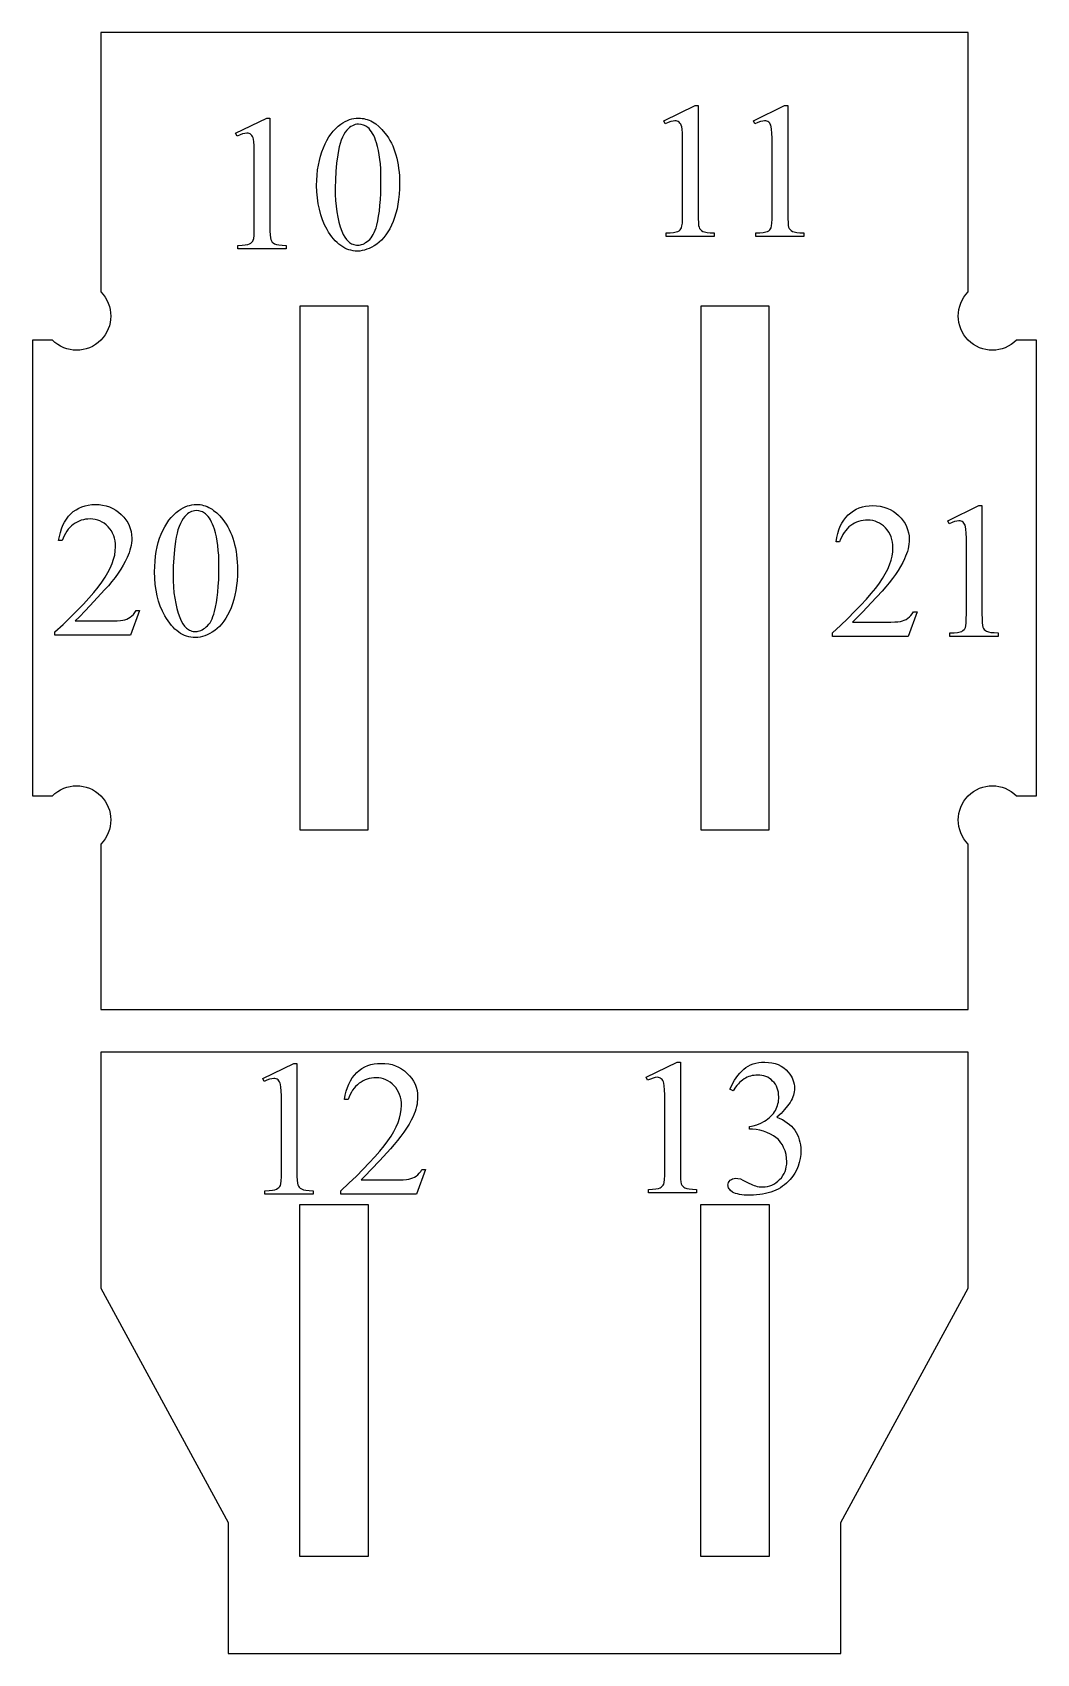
# Model space of a CAD drawing. Extents: x 9 to 960, y -397 to 558.
# Drawn here: x 530.4 to 600.9, y 18.8 to 132.6 of the extents above; entities that cross this region are included whole.
import ezdxf

# ---------------------------------------------------------------- set-up
doc = ezdxf.new("R2010")
doc.units = 0
doc.header["$MEASUREMENT"] = 0
for name, color, linetype in [('EXT', 1, 'CONTINUOUS'), ('INT', 5, 'CONTINUOUS'), ('TEXT', 18, 'CONTINUOUS')]:
    doc.layers.add(name, color=color, linetype=linetype)

msp = doc.modelspace()

# ---------------------------------------------------------------- linework, layer by layer
at = {"layer": 'EXT'}
msp.add_lwpolyline([(530.42, 79.01), (531.82, 79.01, -1), (535.22, 75.62), (535.22, 64.01), (565.68, 64.01), (596.15, 64.01), (596.15, 75.62, -1), (599.54, 79.01), (600.95, 79.01), (600.95, 111.01), (599.54, 111.01, -1), (596.15, 114.4), (596.15, 132.62), (565.68, 132.62), (535.22, 132.62), (535.22, 114.4, -1), (531.82, 111.01), (530.42, 111.01)], format="xyb", close=True, dxfattribs=at)
msp.add_lwpolyline([(535.22, 61.01), (535.22, 44.44), (544.16, 27.98), (544.16, 18.77), (565.68, 18.77), (587.2, 18.77), (587.2, 27.98), (596.15, 44.44), (596.15, 61.01), (565.68, 61.01)], close=True, dxfattribs=at)
at = {"layer": 'INT'}
for points in [[(549.21, 76.61), (554.01, 76.61), (554.01, 113.41), (549.21, 113.41)], [(577.36, 76.61), (582.16, 76.61), (582.16, 113.41), (577.36, 113.41)], [(549.21, 25.58), (549.21, 50.3), (554.01, 50.3), (554.01, 25.58)], [(577.36, 50.3), (582.16, 50.3), (582.16, 25.58), (577.36, 25.58)]]:
    msp.add_lwpolyline(points, close=True, dxfattribs=at)
at = {"layer": 'TEXT'}
for points in [[(544.69, 125.54), (546.88, 126.61), (547.1, 126.61), (547.1, 119.01), (547.1, 118.67), (547.12, 118.4), (547.13, 118.2), (547.16, 118.07), (547.2, 117.98), (547.26, 117.9), (547.33, 117.84), (547.42, 117.78), (547.55, 117.74), (547.73, 117.7), (547.95, 117.68), (548.23, 117.67), (548.23, 117.42), (544.85, 117.42), (544.85, 117.67), (545.14, 117.68), (545.37, 117.7), (545.55, 117.74), (545.67, 117.78), (545.76, 117.83), (545.83, 117.89), (545.89, 117.96), (545.93, 118.04), (545.96, 118.16), (545.99, 118.36), (546, 118.65), (546, 119.01), (546, 123.87), (546, 124.32), (545.99, 124.68), (545.97, 124.95), (545.94, 125.13), (545.91, 125.23), (545.87, 125.31), (545.83, 125.39), (545.77, 125.44), (545.7, 125.49), (545.63, 125.52), (545.56, 125.54), (545.47, 125.54), (545.34, 125.53), (545.18, 125.49), (545, 125.43), (544.79, 125.34)], [(550.38, 121.87), (550.39, 122.25), (550.41, 122.61), (550.45, 122.97), (550.5, 123.3), (550.57, 123.63), (550.65, 123.94), (550.74, 124.24), (550.85, 124.52), (550.97, 124.79), (551.1, 125.04), (551.24, 125.28), (551.39, 125.49), (551.55, 125.69), (551.72, 125.87), (551.9, 126.03), (552.08, 126.18), (552.23, 126.28), (552.39, 126.37), (552.54, 126.44), (552.69, 126.5), (552.85, 126.55), (553, 126.58), (553.16, 126.6), (553.32, 126.61), (553.45, 126.61), (553.57, 126.59), (553.7, 126.57), (553.82, 126.54), (553.94, 126.51), (554.07, 126.46), (554.18, 126.41), (554.3, 126.35), (554.42, 126.28), (554.53, 126.2), (554.75, 126.02), (554.97, 125.8), (555.18, 125.55), (555.3, 125.39), (555.42, 125.21), (555.53, 125.03), (555.63, 124.84), (555.72, 124.65), (555.8, 124.44), (555.88, 124.23), (555.95, 124.02), (556.01, 123.79), (556.06, 123.56), (556.11, 123.32), (556.14, 123.07), (556.17, 122.82), (556.19, 122.56), (556.2, 122.29), (556.21, 122.01), (556.2, 121.63), (556.18, 121.26), (556.14, 120.9), (556.09, 120.56), (556.03, 120.24), (555.95, 119.93), (555.86, 119.63), (555.75, 119.35), (555.64, 119.08), (555.51, 118.84), (555.38, 118.61), (555.24, 118.4), (555.09, 118.21), (554.94, 118.04), (554.77, 117.89), (554.6, 117.76), (554.43, 117.64), (554.26, 117.54), (554.08, 117.46), (553.91, 117.39), (553.75, 117.33), (553.58, 117.3), (553.42, 117.27), (553.25, 117.27), (553.09, 117.27), (552.94, 117.29), (552.78, 117.32), (552.64, 117.36), (552.49, 117.41), (552.35, 117.48), (552.21, 117.56), (552.07, 117.65), (551.94, 117.75), (551.81, 117.86), (551.69, 117.98), (551.56, 118.12), (551.44, 118.27), (551.33, 118.43), (551.22, 118.6), (551.11, 118.78), (550.94, 119.11), (550.79, 119.46), (550.67, 119.82), (550.57, 120.2), (550.49, 120.59), (550.43, 121), (550.4, 121.43)], [(574.77, 126.41), (576.96, 127.48), (577.18, 127.48), (577.18, 119.88), (577.18, 119.54), (577.19, 119.27), (577.21, 119.07), (577.24, 118.94), (577.28, 118.85), (577.34, 118.78), (577.41, 118.71), (577.5, 118.65), (577.63, 118.61), (577.81, 118.58), (578.03, 118.55), (578.31, 118.54), (578.31, 118.3), (574.93, 118.3), (574.93, 118.54), (575.22, 118.55), (575.45, 118.58), (575.63, 118.61), (575.75, 118.65), (575.84, 118.7), (575.91, 118.76), (575.97, 118.83), (576.01, 118.91), (576.04, 119.03), (576.07, 119.23), (576.08, 119.52), (576.08, 119.88), (576.08, 124.74), (576.08, 125.19), (576.07, 125.55), (576.05, 125.82), (576.02, 126), (575.99, 126.1), (575.95, 126.19), (575.9, 126.26), (575.85, 126.31), (575.78, 126.36), (575.71, 126.39), (575.64, 126.41), (575.55, 126.41), (575.42, 126.4), (575.26, 126.36), (575.08, 126.3), (574.87, 126.21)], [(581.06, 126.41), (583.25, 127.48), (583.47, 127.48), (583.47, 119.88), (583.47, 119.54), (583.49, 119.27), (583.51, 119.07), (583.53, 118.94), (583.57, 118.85), (583.63, 118.78), (583.71, 118.71), (583.8, 118.65), (583.92, 118.61), (584.1, 118.58), (584.33, 118.55), (584.61, 118.54), (584.61, 118.3), (581.22, 118.3), (581.22, 118.54), (581.51, 118.55), (581.75, 118.58), (581.92, 118.61), (582.04, 118.65), (582.13, 118.7), (582.2, 118.76), (582.26, 118.83), (582.3, 118.91), (582.33, 119.03), (582.36, 119.23), (582.37, 119.52), (582.38, 119.88), (582.38, 124.74), (582.37, 125.19), (582.36, 125.55), (582.34, 125.82), (582.31, 126), (582.28, 126.1), (582.24, 126.19), (582.2, 126.26), (582.14, 126.31), (582.08, 126.36), (582, 126.39), (581.93, 126.41), (581.84, 126.41), (581.71, 126.4), (581.55, 126.36), (581.37, 126.3), (581.16, 126.21)], [(551.69, 121.71), (551.69, 121.25), (551.71, 120.82), (551.75, 120.41), (551.8, 120.02), (551.86, 119.65), (551.94, 119.3), (552.04, 118.98), (552.14, 118.67), (552.24, 118.44), (552.36, 118.24), (552.48, 118.07), (552.61, 117.93), (552.69, 117.87), (552.76, 117.82), (552.84, 117.78), (552.92, 117.75), (553, 117.72), (553.09, 117.7), (553.18, 117.69), (553.27, 117.68), (553.36, 117.69), (553.45, 117.7), (553.54, 117.73), (553.64, 117.76), (553.73, 117.81), (553.82, 117.86), (553.92, 117.93), (554.02, 118.01), (554.11, 118.09), (554.2, 118.19), (554.28, 118.31), (554.35, 118.44), (554.42, 118.58), (554.49, 118.73), (554.55, 118.9), (554.6, 119.08), (554.67, 119.38), (554.73, 119.71), (554.79, 120.07), (554.83, 120.46), (554.86, 120.88), (554.89, 121.32), (554.9, 121.8), (554.9, 122.3), (554.9, 122.68), (554.88, 123.04), (554.86, 123.39), (554.83, 123.71), (554.78, 124.03), (554.73, 124.32), (554.66, 124.61), (554.59, 124.87), (554.52, 125.06), (554.46, 125.23), (554.39, 125.38), (554.31, 125.52), (554.23, 125.65), (554.15, 125.77), (554.06, 125.87), (553.97, 125.95), (553.9, 126), (553.83, 126.05), (553.75, 126.09), (553.67, 126.12), (553.5, 126.16), (553.31, 126.17), (553.2, 126.17), (553.09, 126.15), (552.99, 126.12), (552.89, 126.07), (552.79, 126.01), (552.69, 125.94), (552.6, 125.86), (552.51, 125.77), (552.39, 125.62), (552.29, 125.45), (552.19, 125.27), (552.11, 125.06), (552.03, 124.83), (551.96, 124.59), (551.91, 124.32), (551.86, 124.03), (551.78, 123.45), (551.73, 122.86), (551.7, 122.28)], [(537.94, 92.02), (537.31, 90.29), (532, 90.29), (532, 90.53), (532.57, 91.05), (533.09, 91.55), (533.56, 92.03), (534, 92.47), (534.39, 92.9), (534.74, 93.3), (535.04, 93.67), (535.3, 94.02), (535.52, 94.36), (535.72, 94.69), (535.88, 95.01), (536.02, 95.32), (536.12, 95.63), (536.2, 95.92), (536.24, 96.22), (536.26, 96.5), (536.25, 96.71), (536.22, 96.91), (536.18, 97.1), (536.13, 97.28), (536.05, 97.45), (535.96, 97.61), (535.86, 97.76), (535.73, 97.91), (535.6, 98.04), (535.46, 98.15), (535.31, 98.24), (535.16, 98.32), (535, 98.38), (534.83, 98.42), (534.66, 98.45), (534.48, 98.46), (534.31, 98.45), (534.15, 98.43), (534, 98.4), (533.85, 98.36), (533.7, 98.31), (533.56, 98.24), (533.42, 98.16), (533.29, 98.07), (533.16, 97.97), (533.04, 97.85), (532.93, 97.73), (532.83, 97.59), (532.73, 97.44), (532.65, 97.28), (532.57, 97.11), (532.51, 96.93), (532.26, 96.93), (532.31, 97.23), (532.38, 97.51), (532.46, 97.77), (532.56, 98.02), (532.67, 98.24), (532.8, 98.45), (532.95, 98.64), (533.11, 98.82), (533.29, 98.97), (533.48, 99.1), (533.68, 99.22), (533.89, 99.31), (534.11, 99.38), (534.34, 99.43), (534.58, 99.46), (534.83, 99.47), (535.1, 99.46), (535.35, 99.43), (535.6, 99.37), (535.83, 99.3), (536.06, 99.2), (536.27, 99.08), (536.47, 98.93), (536.66, 98.77), (536.83, 98.59), (536.98, 98.4), (537.11, 98.21), (537.21, 98), (537.29, 97.79), (537.35, 97.57), (537.38, 97.35), (537.39, 97.11), (537.39, 96.94), (537.37, 96.77), (537.35, 96.6), (537.31, 96.43), (537.27, 96.26), (537.21, 96.08), (537.15, 95.91), (537.07, 95.74), (536.94, 95.47), (536.79, 95.2), (536.62, 94.92), (536.43, 94.64), (536.22, 94.35), (535.99, 94.06), (535.75, 93.76), (535.48, 93.47), (534.73, 92.65), (534.14, 92.02), (533.7, 91.56), (533.42, 91.29), (535.77, 91.29), (536.1, 91.29), (536.38, 91.3), (536.6, 91.32), (536.77, 91.34), (536.91, 91.38), (537.05, 91.42), (537.17, 91.48), (537.29, 91.56), (537.4, 91.65), (537.51, 91.75), (537.61, 91.88), (537.7, 92.02)], [(539, 94.73), (539.01, 95.11), (539.03, 95.48), (539.06, 95.83), (539.11, 96.17), (539.18, 96.49), (539.26, 96.8), (539.35, 97.1), (539.46, 97.39), (539.58, 97.65), (539.71, 97.91), (539.85, 98.14), (540, 98.36), (540.16, 98.55), (540.33, 98.73), (540.51, 98.9), (540.7, 99.04), (540.85, 99.14), (541, 99.23), (541.15, 99.3), (541.3, 99.37), (541.46, 99.41), (541.62, 99.45), (541.77, 99.47), (541.93, 99.47), (542.06, 99.47), (542.19, 99.46), (542.31, 99.44), (542.44, 99.41), (542.56, 99.37), (542.68, 99.32), (542.8, 99.27), (542.91, 99.21), (543.03, 99.14), (543.14, 99.06), (543.37, 98.88), (543.58, 98.67), (543.79, 98.42), (543.91, 98.25), (544.03, 98.08), (544.14, 97.89), (544.24, 97.71), (544.33, 97.51), (544.42, 97.31), (544.49, 97.1), (544.56, 96.88), (544.62, 96.65), (544.67, 96.42), (544.72, 96.18), (544.75, 95.93), (544.78, 95.68), (544.8, 95.42), (544.81, 95.15), (544.82, 94.87), (544.81, 94.49), (544.79, 94.12), (544.76, 93.77), (544.71, 93.42), (544.64, 93.1), (544.56, 92.79), (544.47, 92.49), (544.37, 92.21), (544.25, 91.95), (544.13, 91.7), (543.99, 91.48), (543.85, 91.27), (543.71, 91.08), (543.55, 90.91), (543.39, 90.76), (543.22, 90.62), (543.04, 90.51), (542.87, 90.41), (542.7, 90.32), (542.53, 90.25), (542.36, 90.2), (542.19, 90.16), (542.03, 90.14), (541.87, 90.13), (541.71, 90.13), (541.55, 90.15), (541.4, 90.18), (541.25, 90.22), (541.1, 90.28), (540.96, 90.34), (540.82, 90.42), (540.69, 90.51), (540.55, 90.61), (540.42, 90.72), (540.3, 90.85), (540.18, 90.98), (540.06, 91.13), (539.94, 91.29), (539.83, 91.46), (539.72, 91.65), (539.55, 91.98), (539.4, 92.32), (539.28, 92.68), (539.18, 93.06), (539.1, 93.45), (539.04, 93.86), (539.01, 94.29)], [(592.55, 91.94), (591.92, 90.21), (586.61, 90.21), (586.61, 90.45), (587.17, 90.98), (587.69, 91.47), (588.17, 91.95), (588.6, 92.39), (588.99, 92.82), (589.34, 93.22), (589.65, 93.59), (589.91, 93.94), (590.13, 94.28), (590.32, 94.61), (590.49, 94.93), (590.62, 95.24), (590.73, 95.55), (590.8, 95.84), (590.85, 96.14), (590.86, 96.42), (590.85, 96.63), (590.83, 96.83), (590.79, 97.02), (590.73, 97.2), (590.66, 97.37), (590.57, 97.53), (590.46, 97.68), (590.34, 97.83), (590.2, 97.96), (590.06, 98.07), (589.92, 98.16), (589.76, 98.24), (589.6, 98.3), (589.44, 98.34), (589.26, 98.37), (589.08, 98.38), (588.92, 98.37), (588.76, 98.35), (588.6, 98.32), (588.45, 98.28), (588.31, 98.23), (588.16, 98.16), (588.03, 98.08), (587.89, 97.99), (587.76, 97.89), (587.65, 97.77), (587.54, 97.65), (587.43, 97.51), (587.34, 97.36), (587.26, 97.2), (587.18, 97.03), (587.11, 96.85), (586.87, 96.85), (586.92, 97.15), (586.98, 97.43), (587.06, 97.69), (587.16, 97.94), (587.28, 98.16), (587.41, 98.37), (587.56, 98.56), (587.72, 98.74), (587.9, 98.89), (588.08, 99.02), (588.28, 99.14), (588.49, 99.23), (588.71, 99.3), (588.94, 99.35), (589.18, 99.38), (589.44, 99.39), (589.7, 99.38), (589.96, 99.35), (590.21, 99.29), (590.44, 99.22), (590.66, 99.12), (590.87, 99), (591.07, 98.85), (591.26, 98.69), (591.44, 98.51), (591.58, 98.32), (591.71, 98.13), (591.81, 97.92), (591.89, 97.71), (591.95, 97.49), (591.99, 97.27), (592, 97.03), (591.99, 96.86), (591.98, 96.69), (591.95, 96.52), (591.92, 96.35), (591.87, 96.18), (591.82, 96.01), (591.75, 95.83), (591.68, 95.66), (591.55, 95.39), (591.39, 95.12), (591.22, 94.84), (591.03, 94.56), (590.83, 94.27), (590.6, 93.98), (590.35, 93.69), (590.09, 93.39), (589.34, 92.57), (588.74, 91.94), (588.3, 91.49), (588.02, 91.21), (590.37, 91.21), (590.7, 91.21), (590.98, 91.22), (591.21, 91.24), (591.38, 91.26), (591.52, 91.3), (591.65, 91.34), (591.78, 91.4), (591.9, 91.48), (592.01, 91.57), (592.12, 91.68), (592.21, 91.8), (592.3, 91.94)], [(594.71, 98.32), (596.9, 99.39), (597.11, 99.39), (597.11, 91.79), (597.12, 91.45), (597.13, 91.18), (597.15, 90.98), (597.18, 90.85), (597.22, 90.76), (597.27, 90.69), (597.35, 90.62), (597.44, 90.57), (597.56, 90.52), (597.74, 90.49), (597.97, 90.47), (598.25, 90.45), (598.25, 90.21), (594.86, 90.21), (594.86, 90.45), (595.15, 90.46), (595.39, 90.49), (595.57, 90.52), (595.69, 90.56), (595.77, 90.61), (595.85, 90.68), (595.9, 90.74), (595.95, 90.82), (595.98, 90.94), (596, 91.15), (596.01, 91.43), (596.02, 91.79), (596.02, 96.65), (596.02, 97.1), (596, 97.46), (595.98, 97.73), (595.95, 97.91), (595.92, 98.01), (595.89, 98.1), (595.84, 98.17), (595.78, 98.23), (595.72, 98.27), (595.65, 98.3), (595.57, 98.32), (595.49, 98.32), (595.35, 98.31), (595.19, 98.27), (595.01, 98.21), (594.8, 98.12)], [(540.3, 94.57), (540.31, 94.11), (540.33, 93.68), (540.36, 93.27), (540.41, 92.88), (540.48, 92.51), (540.56, 92.17), (540.65, 91.84), (540.76, 91.54), (540.86, 91.3), (540.97, 91.1), (541.09, 90.93), (541.23, 90.79), (541.3, 90.74), (541.37, 90.69), (541.45, 90.64), (541.53, 90.61), (541.62, 90.58), (541.7, 90.56), (541.79, 90.55), (541.89, 90.55), (541.98, 90.55), (542.07, 90.57), (542.16, 90.59), (542.25, 90.63), (542.34, 90.67), (542.44, 90.73), (542.53, 90.79), (542.63, 90.87), (542.72, 90.96), (542.81, 91.06), (542.89, 91.17), (542.97, 91.3), (543.04, 91.44), (543.1, 91.6), (543.16, 91.76), (543.21, 91.95), (543.28, 92.25), (543.35, 92.58), (543.4, 92.93), (543.44, 93.32), (543.47, 93.74), (543.5, 94.19), (543.51, 94.66), (543.52, 95.17), (543.51, 95.54), (543.5, 95.9), (543.47, 96.25), (543.44, 96.58), (543.39, 96.89), (543.34, 97.19), (543.27, 97.47), (543.2, 97.73), (543.14, 97.92), (543.07, 98.09), (543, 98.24), (542.93, 98.39), (542.85, 98.51), (542.76, 98.63), (542.67, 98.73), (542.58, 98.82), (542.51, 98.87), (542.44, 98.91), (542.36, 98.95), (542.28, 98.98), (542.11, 99.02), (541.92, 99.04), (541.81, 99.03), (541.71, 99.01), (541.6, 98.98), (541.5, 98.93), (541.4, 98.88), (541.3, 98.81), (541.21, 98.73), (541.12, 98.63), (541.01, 98.48), (540.9, 98.32), (540.81, 98.13), (540.72, 97.92), (540.64, 97.7), (540.58, 97.45), (540.52, 97.18), (540.47, 96.9), (540.4, 96.31), (540.34, 95.72), (540.31, 95.14)], [(546.59, 59.16), (548.78, 60.22), (549, 60.22), (549, 52.63), (549, 52.28), (549.01, 52.01), (549.03, 51.81), (549.06, 51.68), (549.1, 51.6), (549.16, 51.52), (549.23, 51.45), (549.32, 51.4), (549.45, 51.35), (549.62, 51.32), (549.85, 51.3), (550.13, 51.28), (550.13, 51.04), (546.75, 51.04), (546.75, 51.28), (547.04, 51.3), (547.27, 51.32), (547.45, 51.35), (547.57, 51.39), (547.66, 51.45), (547.73, 51.51), (547.79, 51.58), (547.83, 51.65), (547.86, 51.77), (547.88, 51.98), (547.9, 52.26), (547.9, 52.63), (547.9, 57.48), (547.9, 57.93), (547.89, 58.29), (547.87, 58.56), (547.84, 58.74), (547.81, 58.84), (547.77, 58.93), (547.72, 59), (547.67, 59.06), (547.6, 59.1), (547.53, 59.13), (547.45, 59.15), (547.37, 59.16), (547.24, 59.14), (547.08, 59.1), (546.89, 59.04), (546.69, 58.95)], [(558.02, 52.77), (557.39, 51.04), (552.08, 51.04), (552.08, 51.28), (552.65, 51.81), (553.17, 52.3), (553.65, 52.78), (554.08, 53.23), (554.47, 53.65), (554.82, 54.05), (555.12, 54.42), (555.38, 54.78), (555.61, 55.11), (555.8, 55.44), (555.96, 55.76), (556.1, 56.07), (556.2, 56.38), (556.28, 56.68), (556.32, 56.97), (556.34, 57.25), (556.33, 57.46), (556.31, 57.66), (556.26, 57.85), (556.21, 58.03), (556.13, 58.2), (556.04, 58.36), (555.94, 58.52), (555.81, 58.66), (555.68, 58.79), (555.54, 58.9), (555.39, 58.99), (555.24, 59.07), (555.08, 59.13), (554.91, 59.17), (554.74, 59.2), (554.56, 59.21), (554.4, 59.2), (554.24, 59.18), (554.08, 59.15), (553.93, 59.11), (553.78, 59.06), (553.64, 58.99), (553.5, 58.91), (553.37, 58.82), (553.24, 58.72), (553.12, 58.6), (553.01, 58.48), (552.91, 58.34), (552.82, 58.19), (552.73, 58.03), (552.66, 57.86), (552.59, 57.68), (552.34, 57.68), (552.39, 57.98), (552.46, 58.26), (552.54, 58.52), (552.64, 58.77), (552.75, 58.99), (552.88, 59.2), (553.03, 59.39), (553.2, 59.57), (553.37, 59.72), (553.56, 59.85), (553.76, 59.97), (553.97, 60.06), (554.19, 60.13), (554.42, 60.18), (554.66, 60.21), (554.91, 60.22), (555.18, 60.21), (555.44, 60.18), (555.68, 60.13), (555.92, 60.05), (556.14, 59.95), (556.35, 59.83), (556.55, 59.69), (556.74, 59.52), (556.91, 59.34), (557.06, 59.15), (557.19, 58.96), (557.29, 58.75), (557.37, 58.54), (557.43, 58.32), (557.46, 58.1), (557.47, 57.86), (557.47, 57.69), (557.45, 57.52), (557.43, 57.35), (557.39, 57.18), (557.35, 57.01), (557.29, 56.84), (557.23, 56.67), (557.15, 56.49), (557.02, 56.22), (556.87, 55.95), (556.7, 55.67), (556.51, 55.39), (556.3, 55.1), (556.07, 54.81), (555.83, 54.52), (555.56, 54.22), (554.81, 53.4), (554.22, 52.77), (553.78, 52.32), (553.5, 52.04), (555.85, 52.04), (556.18, 52.04), (556.46, 52.05), (556.68, 52.07), (556.85, 52.09), (556.99, 52.13), (557.13, 52.17), (557.25, 52.24), (557.37, 52.31), (557.49, 52.4), (557.59, 52.51), (557.69, 52.63), (557.78, 52.77)], [(573.52, 59.24), (575.71, 60.3), (575.93, 60.3), (575.93, 52.7), (575.93, 52.36), (575.94, 52.09), (575.96, 51.89), (575.99, 51.76), (576.03, 51.67), (576.09, 51.6), (576.16, 51.53), (576.25, 51.48), (576.38, 51.43), (576.55, 51.4), (576.78, 51.38), (577.06, 51.36), (577.06, 51.12), (573.68, 51.12), (573.68, 51.36), (573.97, 51.38), (574.2, 51.4), (574.38, 51.43), (574.5, 51.47), (574.58, 51.53), (574.66, 51.59), (574.71, 51.66), (574.76, 51.73), (574.79, 51.85), (574.81, 52.06), (574.83, 52.34), (574.83, 52.7), (574.83, 57.56), (574.83, 58.01), (574.81, 58.37), (574.79, 58.64), (574.76, 58.82), (574.74, 58.92), (574.7, 59.01), (574.65, 59.08), (574.59, 59.14), (574.53, 59.18), (574.46, 59.21), (574.38, 59.23), (574.3, 59.24), (574.16, 59.22), (574.01, 59.18), (573.82, 59.12), (573.62, 59.03)], [(579.41, 58.41), (579.51, 58.63), (579.62, 58.83), (579.73, 59.03), (579.85, 59.21), (579.97, 59.38), (580.1, 59.54), (580.24, 59.68), (580.38, 59.81), (580.53, 59.93), (580.69, 60.03), (580.86, 60.11), (581.04, 60.18), (581.23, 60.23), (581.43, 60.27), (581.63, 60.3), (581.85, 60.3), (582.11, 60.29), (582.36, 60.26), (582.59, 60.21), (582.8, 60.13), (583, 60.03), (583.19, 59.91), (583.35, 59.77), (583.51, 59.6), (583.61, 59.47), (583.7, 59.33), (583.77, 59.2), (583.83, 59.06), (583.88, 58.92), (583.92, 58.77), (583.94, 58.63), (583.94, 58.48), (583.94, 58.36), (583.92, 58.23), (583.9, 58.11), (583.87, 57.98), (583.82, 57.86), (583.77, 57.73), (583.71, 57.61), (583.63, 57.48), (583.55, 57.35), (583.46, 57.23), (583.25, 56.97), (583, 56.71), (582.71, 56.45), (582.91, 56.36), (583.1, 56.27), (583.27, 56.16), (583.44, 56.05), (583.59, 55.93), (583.73, 55.8), (583.85, 55.67), (583.96, 55.52), (584.06, 55.36), (584.15, 55.2), (584.22, 55.04), (584.28, 54.86), (584.33, 54.68), (584.36, 54.49), (584.38, 54.3), (584.39, 54.1), (584.38, 53.81), (584.34, 53.53), (584.28, 53.27), (584.2, 53.01), (584.1, 52.76), (583.97, 52.52), (583.82, 52.29), (583.64, 52.07), (583.52, 51.94), (583.39, 51.81), (583.25, 51.7), (583.11, 51.59), (582.95, 51.49), (582.8, 51.39), (582.63, 51.31), (582.46, 51.24), (582.28, 51.17), (582.09, 51.12), (581.9, 51.07), (581.7, 51.03), (581.5, 51), (581.28, 50.98), (581.06, 50.96), (580.84, 50.96), (580.62, 50.96), (580.42, 50.97), (580.24, 50.99), (580.07, 51.02), (579.93, 51.05), (579.8, 51.09), (579.69, 51.13), (579.6, 51.18), (579.46, 51.3), (579.4, 51.36), (579.35, 51.42), (579.32, 51.48), (579.29, 51.54), (579.28, 51.61), (579.27, 51.67), (579.28, 51.76), (579.31, 51.85), (579.36, 51.93), (579.43, 52.01), (579.51, 52.07), (579.6, 52.12), (579.7, 52.14), (579.8, 52.15), (579.97, 52.14), (580.14, 52.1), (580.32, 52.02), (580.65, 51.86), (580.99, 51.69), (581.11, 51.64), (581.2, 51.61), (581.33, 51.58), (581.46, 51.55), (581.59, 51.54), (581.73, 51.54), (581.89, 51.54), (582.05, 51.57), (582.21, 51.61), (582.36, 51.67), (582.5, 51.74), (582.64, 51.83), (582.78, 51.94), (582.9, 52.06), (583.02, 52.19), (583.12, 52.34), (583.21, 52.48), (583.28, 52.63), (583.34, 52.79), (583.37, 52.96), (583.4, 53.13), (583.41, 53.3), (583.39, 53.56), (583.35, 53.82), (583.28, 54.07), (583.17, 54.32), (583.09, 54.5), (582.99, 54.65), (582.9, 54.78), (582.8, 54.89), (582.64, 55.02), (582.46, 55.14), (582.25, 55.26), (582.01, 55.37), (581.76, 55.46), (581.51, 55.53), (581.25, 55.57), (581, 55.59), (580.78, 55.59), (580.78, 55.78), (580.92, 55.8), (581.05, 55.83), (581.31, 55.91), (581.57, 56.02), (581.84, 56.16), (581.96, 56.24), (582.08, 56.33), (582.19, 56.41), (582.29, 56.51), (582.38, 56.6), (582.47, 56.7), (582.54, 56.81), (582.6, 56.91), (582.66, 57.02), (582.71, 57.14), (582.75, 57.25), (582.78, 57.37), (582.81, 57.49), (582.83, 57.62), (582.84, 57.75), (582.84, 57.88), (582.83, 58.04), (582.81, 58.2), (582.78, 58.35), (582.73, 58.49), (582.67, 58.63), (582.6, 58.75), (582.51, 58.87), (582.41, 58.98), (582.3, 59.08), (582.19, 59.16), (582.06, 59.24), (581.93, 59.3), (581.8, 59.34), (581.65, 59.38), (581.5, 59.39), (581.35, 59.4), (581.22, 59.4), (581.1, 59.38), (580.97, 59.36), (580.86, 59.33), (580.74, 59.29), (580.62, 59.25), (580.51, 59.19), (580.4, 59.13), (580.3, 59.05), (580.19, 58.97), (580.09, 58.88), (580, 58.78), (579.9, 58.67), (579.81, 58.56), (579.63, 58.3)]]:
    msp.add_lwpolyline(points, close=True, dxfattribs=at)

doc.saveas('drawing.dxf')
